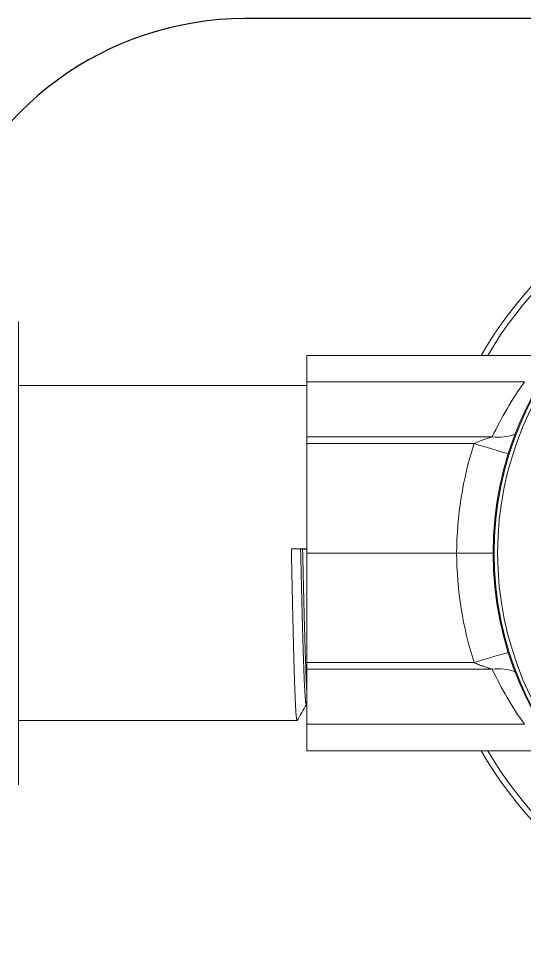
# Model space of a CAD drawing. Header units: millimetres. Extents: x 2.27 to 5, y 4.62 to 5.66.
# Drawn here: x 2.3697 to 2.4197, y 5.4296 to 5.5216 of the extents above; entities that cross this region are included whole.
import ezdxf

# ---------------------------------------------------------------- set-up
doc = ezdxf.new("R2010")
doc.units = ezdxf.units.MM

# ---------------------------------------------------------------- blocks, each defined once
blk = doc.blocks.new('SE2')
at = {"color": 7, "linetype": 'Continuous'}
for p, q in [((128.3507127086128, 393.0225371118055), (128.3030199146997, 393.0225371118055)), ((154.1481483859375, 393.0225371118055), (128.3507127086128, 393.0225371118055))]:
    blk.add_line(p, q, dxfattribs=at)
blk.add_arc((128.3030199146997, 385.9156171118053), 7.106919999999995, 90, 162.4417862548979, dxfattribs=at)
blk = doc.blocks.new('110-32-planta')
at = {"linetype": 'Continuous', "lineweight": 5}
for p, q in [((7.688086864169349, 4.102805321877098), (7.688086864169349, 4.10184204459972)), ((7.688086864169349, 4.10184204459972), (7.688086864169349, 4.093998837298865)), ((7.716584357537968, 4.099441585726363), (7.716584357537968, 4.096824686733405)), ((7.740704891563446, 4.099441585726363), (7.716584357537947, 4.099441585726363)), ((7.716584357537968, 4.096824686733405), (7.716584357537968, 4.091392295889846)), ((7.738104418260412, 4.096824686733405), (7.716584357537968, 4.096824686733405)), ((7.688086864169349, 4.096459185726363), (7.716584357537968, 4.096459185726363)), ((7.688086864169349, 4.093998837298865), (7.688086864169349, 4.087764795071219)), ((7.716584357537968, 4.091392295889846), (7.716584357537968, 4.0907345463145)), ((7.734920419058049, 4.091392295889846), (7.716584357537968, 4.091392295889846)), ((7.716584357537947, 4.0907345463145), (7.716584357537968, 4.079908785743012)), ((7.733126988613832, 4.0907345463145), (7.716584357537947, 4.0907345463145)), ((7.688086864169349, 4.087764795071219), (7.688086864169349, 4.072068258920481)), ((7.715057650625191, 4.080320022854543), (7.716584357537968, 4.080320022854543)), ((7.715974020972446, 4.080280584800486), (7.715057650625191, 4.080320022854543)), ((7.716170694103446, 4.080280584800486), (7.715974020972446, 4.080280584800486)), ((7.716584357537968, 4.080298387734572), (7.716170694103446, 4.080280584800486)), ((7.716584357537968, 4.079908785743012), (7.716584357537968, 4.069083025137196)), ((7.731401214864412, 4.079908785743012), (7.716584357537968, 4.079908785743012)), ((7.688086864169349, 4.072068258920481), (7.688086864169349, 4.065831536197862)), ((7.716584357537968, 4.069083025137196), (7.716584357537968, 4.068425275561853)), ((7.733126988614174, 4.069083025137196), (7.716584357537968, 4.069083025137196)), ((7.716584357537968, 4.068425275561853), (7.716584357537968, 4.062992884719323)), ((7.734920419058504, 4.068425275561853), (7.716584357537968, 4.068425275561853)), ((7.688086864169349, 4.065831536197862), (7.688086864169349, 4.057978207347978)), ((7.716539088847284, 4.064945585726363), (7.716584357537968, 4.064945585726363)), ((7.688086864169349, 4.063358385726363), (7.715622718500022, 4.063358385726363)), ((7.716584357537968, 4.062992884719323), (7.716584357537968, 4.060375985726363)), ((7.738104418260412, 4.062992884719323), (7.716584357537968, 4.062992884719323)), ((7.740704884610501, 4.060375985726363), (7.716584357537947, 4.060375985726363)), ((7.688086864169349, 4.057978207347978), (7.688086864169349, 4.057012249575624))]:
    blk.add_line(p, q, dxfattribs=at)
for radius in [0.0327752423231971, 0.0326809355198816, 0.0323251940586343]:
    blk.add_circle((7.767784357537947, 4.07990878572637), radius, dxfattribs=at)
for centre, radius, start, end in [((7.767784357537947, 4.079908785726274), 0.0391714225744384, 36.95980833401413, 150.0893255602447), ((7.767784357537947, 4.079908785726278), 0.0386114951278725, 37.58760779660308, 149.6101848602713), ((7.767784357537947, 4.075779576601132), 0.0363839999999998, 144.6607473116744, 154.5889412798078), ((7.767784357537947, 4.079659247887004), 0.0363839999999998, 162.2779152863715, 179.6070366368178), ((7.767784357537947, 4.080158323565737), 0.0363840000000004, 180.3929632850021, 197.7220847153559), ((7.767784357537947, 4.08403799485162), 0.0363840000000185, 205.4110587220134, 215.3392526883544), ((7.767784357537947, 4.079908785726274), 0.0391714225744384, 209.9106744397554, 323.0401916659858), ((7.767784357537947, 4.079908785726278), 0.0386114951278725, 210.3898151397287, 322.4123922033968)]:
    blk.add_arc(centre, radius, start, end, dxfattribs=at)
for centre, major_axis, ratio, start_param, end_param in [((7.734920419058043, 4.095521505015113), (0.0043067078570512, -0.0020459939965729), 0.8425810002948884, 5.09314204640148, 5.602810594000771), ((7.73312698861384, 4.090984084153884), (0.0045417308440559, -0.0014513803568158), 0.049858640095601, 4.728320732121138, 5.571018246791809), ((7.733126988614174, 4.06883348729783), (-0.0045417308440129, -0.0014513803569502), 0.0498586400942348, 3.85375971393033, 4.69645722862098), ((7.734920419058525, 4.064296066436607), (-0.0043067078570217, -0.0020459939966351), 0.8425810002886478, 3.821967366769399, 4.331635914363011)]:
    blk.add_ellipse(centre, major_axis=major_axis, ratio=ratio, start_param=start_param, end_param=end_param, dxfattribs=at)
for points, knots in [([(7.733126988613847, 4.090734546314507), (7.7332807958947, 4.090804316288011), (7.733433804917105, 4.090868861668102), (7.733589503852648, 4.090930939505359), (7.733669515423535, 4.090962840463824), (7.733750252807702, 4.090994077079252), (7.73383079817237, 4.091024400300959), (7.733898235849358, 4.091049788821318), (7.733965545836597, 4.091074538144706), (7.734032468941045, 4.091098638346561), (7.734045409186812, 4.091103298359534), (7.734058337104157, 4.09110793471968), (7.734071251554233, 4.091112547541232), (7.734149517189379, 4.091140502692769), (7.734227295079457, 4.091167598512321), (7.734305330735602, 4.091194177528688), (7.73436487156907, 4.091214457191416), (7.734424579026076, 4.091234440260067), (7.734483662361697, 4.091253902635706), (7.734499225430702, 4.091259029196216), (7.734514751244121, 4.091264121405448), (7.734530234749215, 4.091269178111077), (7.734599956884741, 4.091291948427816), (7.734668906331869, 4.091314026861975), (7.734737142045055, 4.09133550275958), (7.734799119986135, 4.091355009141996), (7.734860523036268, 4.091374019494307), (7.734920419058035, 4.091392295889846)], [0, 0, 0, 0, 0.2571825053512133, 0.2571825053512133, 0.2571825053512133, 0.3893451061100481, 0.3893451061100481, 0.3893451061100481, 0.5000000000000006, 0.5000000000000006, 0.5000000000000006, 0.5213962208349397, 0.5213962208349397, 0.5213962208349397, 0.651064058379566, 0.651064058379566, 0.651064058379566, 0.7500000000000002, 0.7500000000000002, 0.7500000000000002, 0.776060595094417, 0.776060595094417, 0.776060595094417, 0.8934113068250752, 0.8934113068250752, 0.8934113068250752, 1, 1, 1, 1]), ([(7.731401216459553, 4.079908785764832), (7.731820931800605, 4.079908785743867), (7.732231359523815, 4.079908785773319), (7.73263277072769, 4.079908785784673), (7.732833476329623, 4.079908785790347), (7.733033216823607, 4.079908785794923), (7.733225536989878, 4.079908785797801), (7.73341785715614, 4.079908785800682), (7.733603545769099, 4.079908785801903), (7.733782727981676, 4.079908785801464), (7.73414109240683, 4.079908785800579), (7.734477446695244, 4.079908785792536), (7.734770433567142, 4.079908785782251), (7.734853209625085, 4.079908785779345), (7.734932774389014, 4.079908785776293), (7.735009123605642, 4.079908785773238)], [0, 0, 0, 0, 0.2499999999999978, 0.2499999999999978, 0.2499999999999978, 0.3749999999999987, 0.3749999999999987, 0.3749999999999987, 0.4999999999999997, 0.4999999999999997, 0.4999999999999997, 0.7499999999999982, 0.7499999999999982, 0.7499999999999982, 0.8206312004711682, 0.8206312004711682, 0.8206312004711682, 0.8206312004711682]), ([(7.734920419058525, 4.068425275561853), (7.734794900302673, 4.068463575775485), (7.734664264364682, 4.068504631451026), (7.734531919456379, 4.068547846626834), (7.734516006358845, 4.068553042801864), (7.734500052041112, 4.06855827507718), (7.734484064248668, 4.068563541611232), (7.734425520000107, 4.068582826655096), (7.734366371460303, 4.068602616108837), (7.734307208696642, 4.068622760458974), (7.734229008312645, 4.068649386935134), (7.734150767080747, 4.068676634924596), (7.73407232131624, 4.068704642758149), (7.734059115552206, 4.068709357669696), (7.734045903470572, 4.068714094430799), (7.73403268033072, 4.068718855400582), (7.733966080272103, 4.068742834642307), (7.733899454101398, 4.068767330565911), (7.733832469017131, 4.06879254196427), (7.733751962209481, 4.068822842578509), (7.733670929869205, 4.068854176910576), (7.733590650428951, 4.068886174269341), (7.733434439299643, 4.068948436082976), (7.733280991300155, 4.069013166524115), (7.733126988614174, 4.069083025137196)], [0, 0, 0, 0, 0.2231665459695638, 0.2231665459695638, 0.2231665459695638, 0.2499999999999976, 0.2499999999999976, 0.2499999999999976, 0.3482589940448899, 0.3482589940448899, 0.3482589940448899, 0.4781361429454936, 0.4781361429454936, 0.4781361429454936, 0.4999999999999952, 0.4999999999999952, 0.4999999999999952, 0.6101201513287585, 0.6101201513287585, 0.6101201513287585, 0.7424693442567512, 0.7424693442567512, 0.7424693442567512, 1, 1, 1, 1])]:
    blk.add_open_spline(points, degree=3, knots=knots, dxfattribs=at)
for points, weights, knots in [([(7.715635377776572, 4.063369397230331), (7.715624680315805, 4.063350881012397), (7.715614172364317, 4.063363495635694), (7.715502868016492, 4.063497114678462), (7.715391563668669, 4.066765083985288), (7.715280259320834, 4.070033053292113), (7.715168954973017, 4.075187119661979), (7.715114698868994, 4.077699506343524), (7.715057650625191, 4.080320022854543)], [0.9912853969819204, 0.995165076471502, 1, 0.9510565162951534, 1, 0.9510565162951534, 1, 0.9755282581475768, 0.9755282581475768], [0.9150202358712158, 0.9150202358712158, 0.9150202358712158, 0.9166666666666666, 0.9166666666666666, 0.9333333333333332, 0.9333333333333332, 0.95, 0.95, 0.9583333333333331, 0.9583333333333331, 0.9583333333333331]), ([(7.716539088847284, 4.064945585726363), (7.716534799254013, 4.064945585726363), (7.716530542711574, 4.06495020559025), (7.716419238363748, 4.065071010432475), (7.716307934015923, 4.068025578197115), (7.716196629668097, 4.070980145961755), (7.716085325320272, 4.075639932184782), (7.716031069216256, 4.077911378457578), (7.715974020972446, 4.080280584800486)], [0.9962293060036618, 0.9980358279677232, 1, 0.9510565162951534, 1, 0.9510565162951534, 1, 0.9755282581475768, 0.9755282581475768], [0.9159978094856909, 0.9159978094856909, 0.9159978094856909, 0.9166666666666666, 0.9166666666666666, 0.9333333333333332, 0.9333333333333332, 0.95, 0.95, 0.9583333333333331, 0.9583333333333331, 0.9583333333333331]), ([(7.716584357537947, 4.066287399145982), (7.716543558803563, 4.066991608623403), (7.71650460714693, 4.068025578197115), (7.716393302799103, 4.070980145961755), (7.716281998451272, 4.075639932184782), (7.716227742347258, 4.077911378457578), (7.716170694103446, 4.080280584800486)], [0.9774071392194884, 0.9823090761338686, 1, 0.9510565162951534, 1, 0.9755282581475768, 0.9755282581475768], [0.9273090639355872, 0.9273090639355872, 0.9273090639355872, 0.9333333333333332, 0.9333333333333332, 0.95, 0.95, 0.9583333333333331, 0.9583333333333331, 0.9583333333333331])]:
    blk.add_rational_spline(points, weights, degree=2, knots=knots, dxfattribs=at)
blk.add_open_spline([(7.716546060856807, 4.064945585726363), (7.716242482038068, 4.064420199846126), (7.715938922719544, 4.063894802692348), (7.715635377776572, 4.063369397230331)], degree=3, dxfattribs=at)

msp = doc.modelspace()

# ---------------------------------------------------------------- block references
msp.add_blockref('110-32-planta', (-5.318361796659047, 1.388880700303909))
at = {"xscale": 0.0044247438065974, "yscale": 0.0044247438065974, "zscale": 0.0044247438065974}
msp.add_blockref('SE2', (1.824430017879436, 3.782588040654786), dxfattribs=at)

doc.saveas('drawing.dxf')
